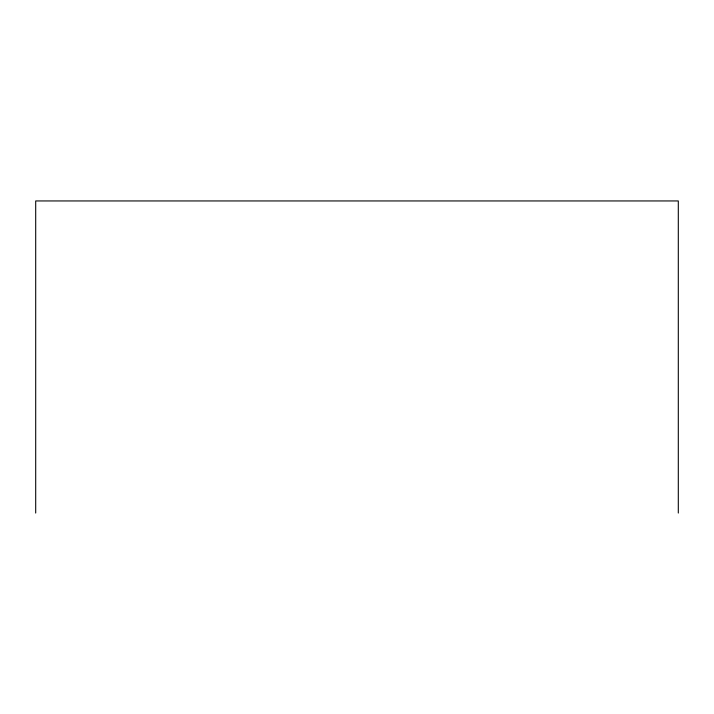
<?xml version="1.0" encoding="UTF-8"?>
<svg xmlns="http://www.w3.org/2000/svg" width="714" height="714" viewBox="0 0 714 714"><rect width="100%" height="100%" fill="white"/><g stroke="black" fill="none" stroke-linecap="round" stroke-linejoin="round"><path stroke-width="1.07" d="M678.3 513.054L678.3 200.946L35.7 200.946L35.7 513.054"/></g></svg>
